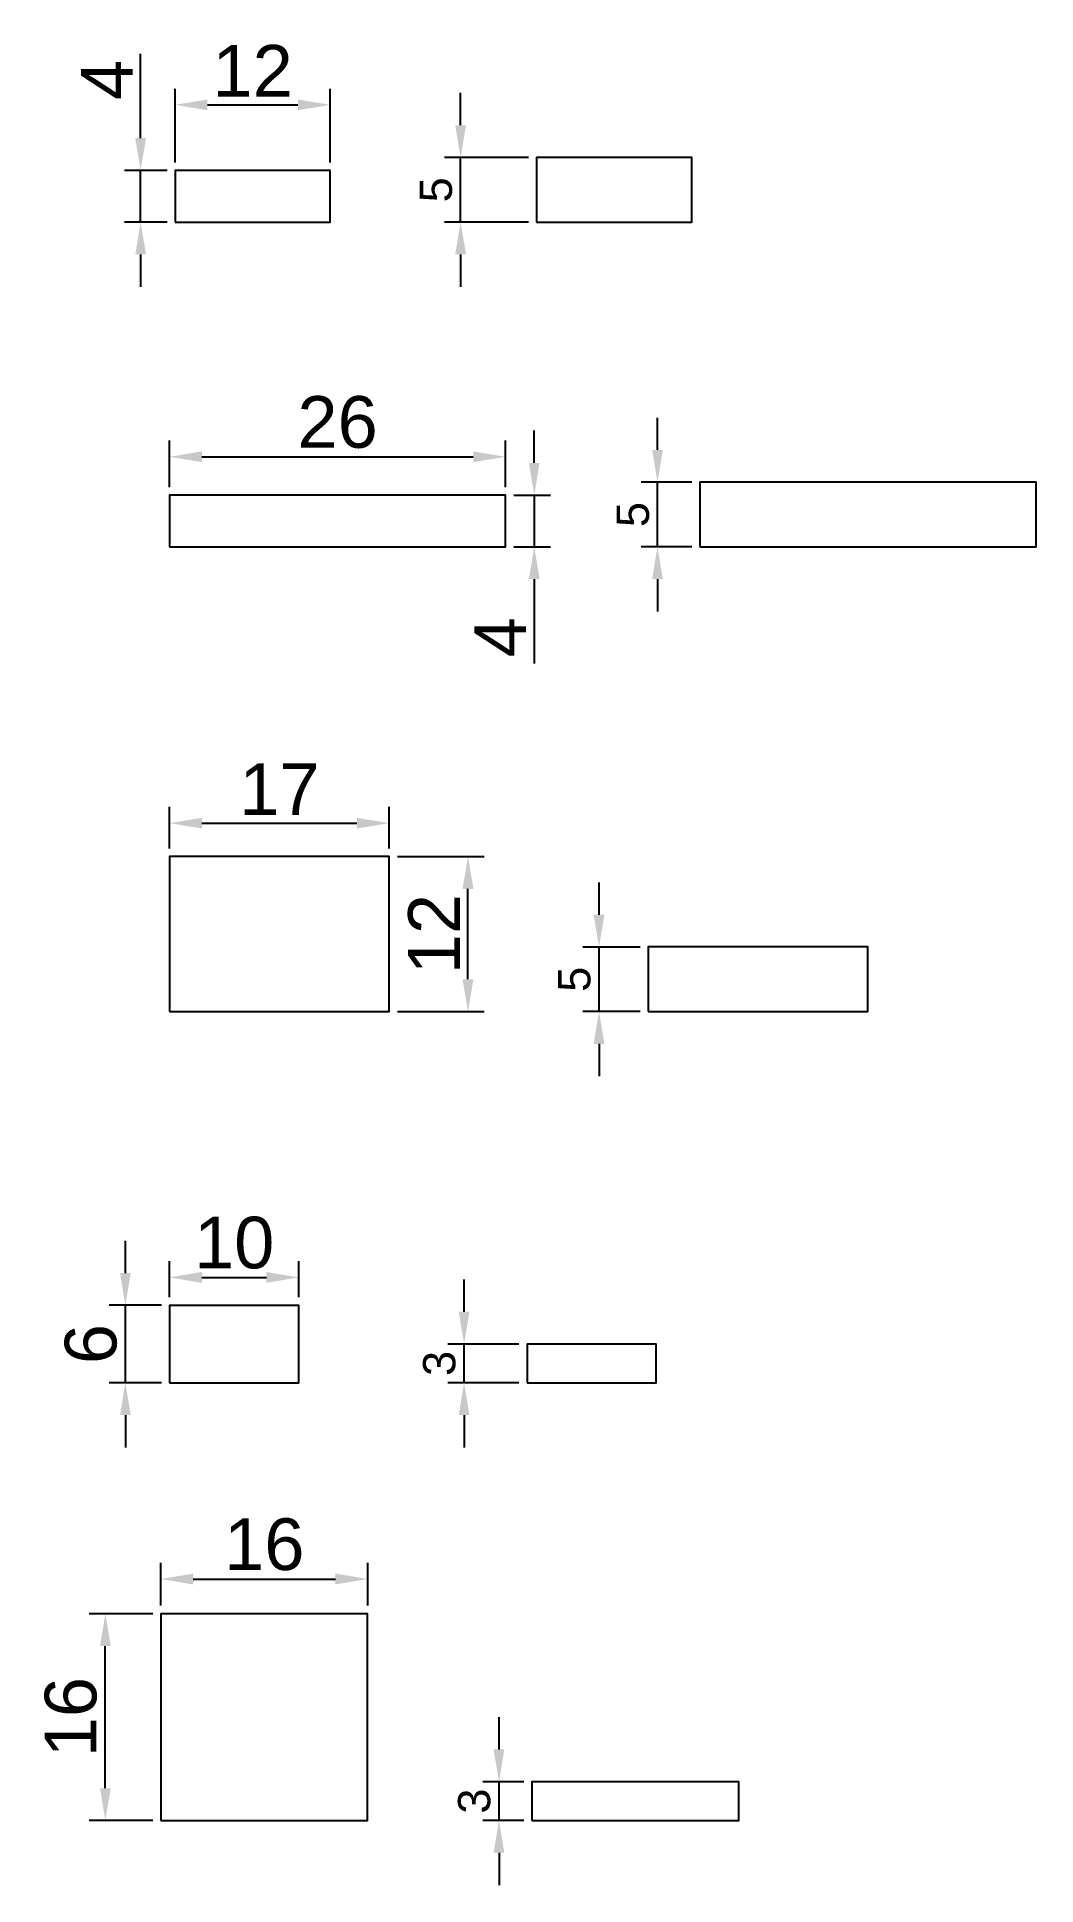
# Model space of a CAD drawing. Header units: millimetres. Extents: x 33 to 110, y 25 to 168.
import ezdxf

# ---------------------------------------------------------------- set-up
doc = ezdxf.new("R2010")
doc.units = ezdxf.units.MM
for name, color, linetype in [('Buton Tip 1', 10, 'Continuous'), ('Buton Tip 2', 82, 'Continuous'), ('Buton Tip 3', 50, 'Continuous'), ('Buton Tip 4', 200, 'Continuous'), ('Buton Tip 5', 140, 'Continuous'), ('Dimensiuni', 100, 'Continuous')]:
    doc.layers.add(name, color=color, linetype=linetype)
doc.styles.get("Standard").update_dxf_attribs({"font": 'arial.ttf'})
doc.dimstyles.new('ISO-25', dxfattribs={"dimtxt": 2.5, "dimasz": 2.5, "dimexe": 1.25, "dimexo": 0.625, "dimtad": 1, "dimtxsty": 'Standard', "dimcen": 2.5, "dimadec": 0, "dimazin": 0, "dimtfac": 1, "dimtmove": 0, "dimatfit": 3, "dimfxl": 1, "dimarcsym": 0})

# ---------------------------------------------------------------- blocks, each defined once
blk = doc.blocks.new('*D1')
at = {"layer": 'Defpoints', "color": 0, "transparency": 16777216}
for p in [(40.91, 157.57), (43.58, 157.57), (43.58, 153.57)]:
    blk.add_point(p, dxfattribs=at)
at = {"layer": 'Dimensiuni', "color": 0, "lineweight": -2, "transparency": 16777216}
for p, q in [((40.91, 160.07), (40.91, 166.59)), ((42.96, 157.57), (39.66, 157.57)), ((40.91, 153.57), (40.91, 157.57)), ((42.96, 153.57), (39.66, 153.57)), ((40.91, 151.07), (40.91, 148.57))]:
    blk.add_line(p, q, dxfattribs=at)
at = {"layer": 'Dimensiuni', "color": 0, "transparency": 16777216}
for points in [[(40.5, 160.07), (41.33, 160.07), (40.91, 157.57)], [(40.5, 151.07), (41.33, 151.07), (40.91, 153.57)]]:
    blk.add_solid(points, dxfattribs=at)
at = {"layer": 'Dimensiuni', "color": 0, "transparency": 16777216, "insert": (38.29, 164.58), "char_height": 4, "attachment_point": 5, "rotation": 90}
blk.add_mtext('4', dxfattribs=at)
blk = doc.blocks.new('*D2')
at = {"layer": 'Defpoints', "color": 0, "transparency": 16777216}
for p in [(55.58, 162.65), (43.58, 157.57), (55.58, 157.57)]:
    blk.add_point(p, dxfattribs=at)
at = {"layer": 'Dimensiuni', "color": 0, "lineweight": -2, "transparency": 16777216}
for p, q in [((43.58, 158.19), (43.58, 163.9)), ((55.58, 158.19), (55.58, 163.9)), ((46.08, 162.65), (53.08, 162.65))]:
    blk.add_line(p, q, dxfattribs=at)
at = {"layer": 'Dimensiuni', "color": 0, "transparency": 16777216}
for points in [[(46.08, 163.06), (46.08, 162.23), (43.58, 162.65)], [(53.08, 163.06), (53.08, 162.23), (55.58, 162.65)]]:
    blk.add_solid(points, dxfattribs=at)
at = {"layer": 'Dimensiuni', "color": 0, "transparency": 16777216, "insert": (49.58, 165.28), "char_height": 4, "attachment_point": 5}
blk.add_mtext('12', dxfattribs=at)
blk = doc.blocks.new('*D3')
at = {"layer": 'Defpoints', "color": 0, "transparency": 16777216}
for p in [(69.15, 132.43), (69.15, 128.43), (71.37, 128.43)]:
    blk.add_point(p, dxfattribs=at)
at = {"layer": 'Dimensiuni', "color": 0, "lineweight": -2, "transparency": 16777216}
for p, q in [((71.37, 134.93), (71.37, 137.43)), ((69.78, 132.43), (72.62, 132.43)), ((71.37, 132.43), (71.37, 128.43)), ((69.78, 128.43), (72.62, 128.43)), ((71.37, 125.93), (71.37, 119.41))]:
    blk.add_line(p, q, dxfattribs=at)
at = {"layer": 'Dimensiuni', "color": 0, "transparency": 16777216}
for points in [[(70.95, 134.93), (71.78, 134.93), (71.37, 132.43)], [(70.95, 125.93), (71.78, 125.93), (71.37, 128.43)]]:
    blk.add_solid(points, dxfattribs=at)
at = {"layer": 'Dimensiuni', "color": 0, "transparency": 16777216, "insert": (68.74, 121.42), "char_height": 4, "attachment_point": 5, "rotation": 90}
blk.add_mtext('4', dxfattribs=at)
blk = doc.blocks.new('*D4')
at = {"layer": 'Defpoints', "color": 0, "transparency": 16777216}
for p in [(69.15, 135.4), (43.15, 132.43), (69.15, 132.43)]:
    blk.add_point(p, dxfattribs=at)
at = {"layer": 'Dimensiuni', "color": 0, "lineweight": -2, "transparency": 16777216}
for p, q in [((43.15, 133.06), (43.15, 136.65)), ((69.15, 133.06), (69.15, 136.65)), ((45.65, 135.4), (66.65, 135.4))]:
    blk.add_line(p, q, dxfattribs=at)
at = {"layer": 'Dimensiuni', "color": 0, "transparency": 16777216}
for points in [[(45.65, 135.82), (45.65, 134.99), (43.15, 135.4)], [(66.65, 135.82), (66.65, 134.99), (69.15, 135.4)]]:
    blk.add_solid(points, dxfattribs=at)
at = {"layer": 'Dimensiuni', "color": 0, "transparency": 16777216, "insert": (56.15, 138.07), "char_height": 4, "attachment_point": 5}
blk.add_mtext('26', dxfattribs=at)
blk = doc.blocks.new('*D5')
at = {"layer": 'Defpoints', "color": 0, "transparency": 16777216}
for p in [(60.15, 107.04), (43.15, 104.45), (60.15, 104.45)]:
    blk.add_point(p, dxfattribs=at)
at = {"layer": 'Dimensiuni', "color": 0, "lineweight": -2, "transparency": 16777216}
for p, q in [((43.15, 105.08), (43.15, 108.29)), ((60.15, 105.08), (60.15, 108.29)), ((45.65, 107.04), (57.65, 107.04))]:
    blk.add_line(p, q, dxfattribs=at)
at = {"layer": 'Dimensiuni', "color": 0, "transparency": 16777216}
for points in [[(45.65, 107.45), (45.65, 106.62), (43.15, 107.04)], [(57.65, 107.45), (57.65, 106.62), (60.15, 107.04)]]:
    blk.add_solid(points, dxfattribs=at)
at = {"layer": 'Dimensiuni', "color": 0, "transparency": 16777216, "insert": (51.65, 109.67), "char_height": 4, "attachment_point": 5}
blk.add_mtext('17', dxfattribs=at)
blk = doc.blocks.new('*D6')
at = {"layer": 'Defpoints', "color": 0, "transparency": 16777216}
for p in [(60.15, 104.45), (66.24, 104.45), (60.15, 92.45)]:
    blk.add_point(p, dxfattribs=at)
at = {"layer": 'Dimensiuni', "color": 0, "lineweight": -2, "transparency": 16777216}
for p, q in [((60.78, 104.45), (67.49, 104.45)), ((66.24, 94.95), (66.24, 101.95)), ((60.78, 92.45), (67.49, 92.45))]:
    blk.add_line(p, q, dxfattribs=at)
at = {"layer": 'Dimensiuni', "color": 0, "transparency": 16777216}
for points in [[(65.82, 101.95), (66.66, 101.95), (66.24, 104.45)], [(65.82, 94.95), (66.66, 94.95), (66.24, 92.45)]]:
    blk.add_solid(points, dxfattribs=at)
at = {"layer": 'Dimensiuni', "color": 0, "transparency": 16777216, "insert": (63.61, 98.45), "char_height": 4, "attachment_point": 5, "rotation": 90}
blk.add_mtext('12', dxfattribs=at)
blk = doc.blocks.new('*D7')
at = {"layer": 'Defpoints', "color": 0, "transparency": 16777216}
for p in [(58.48, 48.52), (42.48, 45.83), (58.48, 45.83)]:
    blk.add_point(p, dxfattribs=at)
at = {"layer": 'Dimensiuni', "color": 0, "lineweight": -2, "transparency": 16777216}
for p, q in [((42.48, 46.46), (42.48, 49.77)), ((58.48, 46.46), (58.48, 49.77)), ((44.98, 48.52), (55.98, 48.52))]:
    blk.add_line(p, q, dxfattribs=at)
at = {"layer": 'Dimensiuni', "color": 0, "transparency": 16777216}
for points in [[(44.98, 48.94), (44.98, 48.1), (42.48, 48.52)], [(55.98, 48.94), (55.98, 48.1), (58.48, 48.52)]]:
    blk.add_solid(points, dxfattribs=at)
at = {"layer": 'Dimensiuni', "color": 0, "transparency": 16777216, "insert": (50.48, 51.19), "char_height": 4, "attachment_point": 5}
blk.add_mtext('16', dxfattribs=at)
blk = doc.blocks.new('*D8')
at = {"layer": 'Defpoints', "color": 0, "transparency": 16777216}
for p in [(38.18, 45.83), (42.48, 45.83), (42.48, 29.83)]:
    blk.add_point(p, dxfattribs=at)
at = {"layer": 'Dimensiuni', "color": 0, "lineweight": -2, "transparency": 16777216}
for p, q in [((41.85, 45.83), (36.93, 45.83)), ((38.18, 32.33), (38.18, 43.33)), ((41.85, 29.83), (36.93, 29.83))]:
    blk.add_line(p, q, dxfattribs=at)
at = {"layer": 'Dimensiuni', "color": 0, "transparency": 16777216}
for points in [[(37.77, 43.33), (38.6, 43.33), (38.18, 45.83)], [(37.77, 32.33), (38.6, 32.33), (38.18, 29.83)]]:
    blk.add_solid(points, dxfattribs=at)
at = {"layer": 'Dimensiuni', "color": 0, "transparency": 16777216, "insert": (35.52, 37.83), "char_height": 4, "attachment_point": 5, "rotation": 90}
blk.add_mtext('16', dxfattribs=at)
blk = doc.blocks.new('*D9')
at = {"layer": 'Defpoints', "color": 0, "transparency": 16777216}
for p in [(39.73, 69.71), (43.15, 69.71), (43.15, 63.71)]:
    blk.add_point(p, dxfattribs=at)
at = {"layer": 'Dimensiuni', "color": 0, "lineweight": -2, "transparency": 16777216}
for p, q in [((39.73, 72.21), (39.73, 74.71)), ((42.53, 69.71), (38.48, 69.71)), ((39.73, 63.71), (39.73, 69.71)), ((42.53, 63.71), (38.48, 63.71)), ((39.73, 61.21), (39.73, 58.71))]:
    blk.add_line(p, q, dxfattribs=at)
at = {"layer": 'Dimensiuni', "color": 0, "transparency": 16777216}
for points in [[(39.32, 72.21), (40.15, 72.21), (39.73, 69.71)], [(39.32, 61.21), (40.15, 61.21), (39.73, 63.71)]]:
    blk.add_solid(points, dxfattribs=at)
at = {"layer": 'Dimensiuni', "color": 0, "transparency": 16777216, "insert": (37.07, 66.71), "char_height": 4, "attachment_point": 5, "rotation": 90}
blk.add_mtext('6', dxfattribs=at)
blk = doc.blocks.new('*D10')
at = {"layer": 'Defpoints', "color": 0, "transparency": 16777216}
for p in [(53.15, 71.87), (43.15, 69.71), (53.15, 69.71)]:
    blk.add_point(p, dxfattribs=at)
at = {"layer": 'Dimensiuni', "color": 0, "lineweight": -2, "transparency": 16777216}
for p, q in [((43.15, 70.33), (43.15, 73.12)), ((53.15, 70.33), (53.15, 73.12)), ((45.65, 71.87), (50.65, 71.87))]:
    blk.add_line(p, q, dxfattribs=at)
at = {"layer": 'Dimensiuni', "color": 0, "transparency": 16777216}
for points in [[(45.65, 72.29), (45.65, 71.45), (43.15, 71.87)], [(50.65, 72.29), (50.65, 71.45), (53.15, 71.87)]]:
    blk.add_solid(points, dxfattribs=at)
at = {"layer": 'Dimensiuni', "color": 0, "transparency": 16777216, "insert": (48.15, 74.54), "char_height": 4, "attachment_point": 5}
blk.add_mtext('10', dxfattribs=at)
blk = doc.blocks.new('*D32')
at = {"layer": 'Defpoints', "color": 0, "transparency": 16777216}
for p in [(68.64, 32.83), (71.19, 32.83), (71.19, 29.83)]:
    blk.add_point(p, dxfattribs=at)
at = {"layer": 'Dimensiuni', "color": 0, "lineweight": -2, "transparency": 16777216}
for p, q in [((68.64, 35.33), (68.64, 37.83)), ((70.56, 32.83), (67.39, 32.83)), ((68.64, 29.83), (68.64, 32.83)), ((70.56, 29.83), (67.39, 29.83)), ((68.64, 27.33), (68.64, 24.83))]:
    blk.add_line(p, q, dxfattribs=at)
at = {"layer": 'Dimensiuni', "color": 0, "transparency": 16777216}
for points in [[(68.22, 35.33), (69.05, 35.33), (68.64, 32.83)], [(68.22, 27.33), (69.05, 27.33), (68.64, 29.83)]]:
    blk.add_solid(points, dxfattribs=at)
at = {"layer": 'Dimensiuni', "color": 0, "transparency": 16777216, "insert": (66.73, 31.33), "char_height": 2.5, "attachment_point": 5, "rotation": 90}
blk.add_mtext('3', dxfattribs=at)
blk = doc.blocks.new('*D33')
at = {"layer": 'Defpoints', "color": 0, "transparency": 16777216}
for p in [(65.94, 66.71), (70.81, 66.71), (70.81, 63.71)]:
    blk.add_point(p, dxfattribs=at)
at = {"layer": 'Dimensiuni', "color": 0, "lineweight": -2, "transparency": 16777216}
for p, q in [((65.94, 69.21), (65.94, 71.71)), ((70.18, 66.71), (64.69, 66.71)), ((65.94, 63.71), (65.94, 66.71)), ((70.18, 63.71), (64.69, 63.71)), ((65.94, 61.21), (65.94, 58.71))]:
    blk.add_line(p, q, dxfattribs=at)
at = {"layer": 'Dimensiuni', "color": 0, "transparency": 16777216}
for points in [[(65.52, 69.21), (66.35, 69.21), (65.94, 66.71)], [(65.52, 61.21), (66.35, 61.21), (65.94, 63.71)]]:
    blk.add_solid(points, dxfattribs=at)
at = {"layer": 'Dimensiuni', "color": 0, "transparency": 16777216, "insert": (64.03, 65.21), "char_height": 2.5, "attachment_point": 5, "rotation": 90}
blk.add_mtext('3', dxfattribs=at)
blk = doc.blocks.new('*D34')
at = {"layer": 'Defpoints', "color": 0, "transparency": 16777216}
for p in [(76.38, 97.45), (80.18, 97.45), (80.18, 92.45)]:
    blk.add_point(p, dxfattribs=at)
at = {"layer": 'Dimensiuni', "color": 0, "lineweight": -2, "transparency": 16777216}
for p, q in [((76.38, 99.95), (76.38, 102.45)), ((79.56, 97.45), (75.13, 97.45)), ((76.38, 92.45), (76.38, 97.45)), ((79.56, 92.45), (75.13, 92.45)), ((76.38, 89.95), (76.38, 87.45))]:
    blk.add_line(p, q, dxfattribs=at)
at = {"layer": 'Dimensiuni', "color": 0, "transparency": 16777216}
for points in [[(75.96, 99.95), (76.8, 99.95), (76.38, 97.45)], [(75.96, 89.95), (76.8, 89.95), (76.38, 92.45)]]:
    blk.add_solid(points, dxfattribs=at)
at = {"layer": 'Dimensiuni', "color": 0, "transparency": 16777216, "insert": (74.48, 94.95), "char_height": 2.5, "attachment_point": 5, "rotation": 90}
blk.add_mtext('5', dxfattribs=at)
blk = doc.blocks.new('*D35')
at = {"layer": 'Defpoints', "color": 0, "transparency": 16777216}
for p in [(80.9, 133.43), (84.19, 133.43), (84.19, 128.43)]:
    blk.add_point(p, dxfattribs=at)
at = {"layer": 'Dimensiuni', "color": 0, "lineweight": -2, "transparency": 16777216}
for p, q in [((80.9, 135.93), (80.9, 138.43)), ((83.56, 133.43), (79.65, 133.43)), ((80.9, 128.43), (80.9, 133.43)), ((83.56, 128.43), (79.65, 128.43)), ((80.9, 125.93), (80.9, 123.43))]:
    blk.add_line(p, q, dxfattribs=at)
at = {"layer": 'Dimensiuni', "color": 0, "transparency": 16777216}
for points in [[(80.49, 135.93), (81.32, 135.93), (80.9, 133.43)], [(80.49, 125.93), (81.32, 125.93), (80.9, 128.43)]]:
    blk.add_solid(points, dxfattribs=at)
at = {"layer": 'Dimensiuni', "color": 0, "transparency": 16777216, "insert": (79.01, 130.93), "char_height": 2.5, "attachment_point": 5, "rotation": 90}
blk.add_mtext('5', dxfattribs=at)
blk = doc.blocks.new('*D36')
at = {"layer": 'Defpoints', "color": 0, "transparency": 16777216}
for p in [(65.67, 158.57), (71.55, 158.57), (71.55, 153.57)]:
    blk.add_point(p, dxfattribs=at)
at = {"layer": 'Dimensiuni', "color": 0, "lineweight": -2, "transparency": 16777216}
for p, q in [((65.67, 161.07), (65.67, 163.57)), ((70.93, 158.57), (64.42, 158.57)), ((65.67, 153.57), (65.67, 158.57)), ((70.93, 153.57), (64.42, 153.57)), ((65.67, 151.07), (65.67, 148.57))]:
    blk.add_line(p, q, dxfattribs=at)
at = {"layer": 'Dimensiuni', "color": 0, "transparency": 16777216}
for points in [[(65.25, 161.07), (66.09, 161.07), (65.67, 158.57)], [(65.25, 151.07), (66.09, 151.07), (65.67, 153.57)]]:
    blk.add_solid(points, dxfattribs=at)
at = {"layer": 'Dimensiuni', "color": 0, "transparency": 16777216, "insert": (63.77, 156.07), "char_height": 2.5, "attachment_point": 5, "rotation": 90}
blk.add_mtext('5', dxfattribs=at)

msp = doc.modelspace()

# ---------------------------------------------------------------- linework, layer by layer
at = {"layer": 'Buton Tip 1'}
for points in [[(42.477, 29.831), (58.477, 29.831), (58.477, 45.831), (42.477, 45.831)], [(71.187, 29.831), (87.187, 29.831), (87.187, 32.831), (71.187, 32.831)]]:
    msp.add_lwpolyline(points, close=True, dxfattribs=at)
at = {"layer": 'Buton Tip 2'}
for points in [[(43.153, 63.709), (53.153, 63.709), (53.153, 69.709), (43.153, 69.709)], [(70.809, 63.709), (80.809, 63.709), (80.809, 66.709), (70.809, 66.709)]]:
    msp.add_lwpolyline(points, close=True, dxfattribs=at)
at = {"layer": 'Buton Tip 3'}
for points in [[(43.153, 92.451), (60.153, 92.451), (60.153, 104.451), (43.153, 104.451)], [(80.184, 92.451), (97.184, 92.451), (97.184, 97.451), (80.184, 97.451)]]:
    msp.add_lwpolyline(points, close=True, dxfattribs=at)
at = {"layer": 'Buton Tip 4'}
for points in [[(84.19, 128.432), (110.19, 128.432), (110.19, 133.432), (84.19, 133.432)], [(43.153, 128.432), (69.153, 128.432), (69.153, 132.432), (43.153, 132.432)]]:
    msp.add_lwpolyline(points, close=True, dxfattribs=at)
at = {"layer": 'Buton Tip 5'}
for points in [[(43.584, 153.569), (55.584, 153.569), (55.584, 157.569), (43.584, 157.569)], [(71.551, 153.569), (83.551, 153.569), (83.551, 158.569), (71.551, 158.569)]]:
    msp.add_lwpolyline(points, close=True, dxfattribs=at)

# ---------------------------------------------------------------- dimensions: what is measured, and where the dimension line sits
at = {"layer": 'Dimensiuni'}
for base, p1, p2, picture, middle in [((55.584, 162.645), (43.584, 157.569), (55.584, 157.569), '*D2', (49.584, 165.278)), ((69.153, 135.403), (43.153, 132.432), (69.153, 132.432), '*D4', (56.153, 138.07)), ((60.153, 107.037), (43.153, 104.451), (60.153, 104.451), '*D5', (51.653, 109.67)), ((53.153, 71.87), (43.153, 69.709), (53.153, 69.709), '*D10', (48.153, 74.537)), ((58.477, 48.522), (42.477, 45.831), (58.477, 45.831), '*D7', (50.477, 51.189))]:
    dim = msp.add_linear_dim(base=base, p1=p1, p2=p2, dimstyle='ISO-25', override={"dimtxt": 4}, dxfattribs=at)
    dim.commit()
    dim.dimension.update_dxf_attribs({"geometry": picture, "text_midpoint": middle})
for base, p1, p2, picture, middle in [((40.913, 157.569), (43.584, 153.569), (43.584, 157.569), '*D1', (38.288, 164.578)), ((71.368, 128.432), (69.153, 132.432), (69.153, 128.432), '*D3', (68.743, 121.423)), ((66.242, 104.451), (60.153, 92.451), (60.153, 104.451), '*D6', (63.608, 98.451)), ((39.734, 69.709), (43.153, 63.709), (43.153, 69.709), '*D9', (37.067, 66.709)), ((38.185, 45.831), (42.477, 29.831), (42.477, 45.831), '*D8', (35.517, 37.831))]:
    dim = msp.add_linear_dim(base=base, p1=p1, p2=p2, angle=90, dimstyle='ISO-25', override={"dimtxt": 4}, dxfattribs=at)
    dim.commit()
    dim.dimension.update_dxf_attribs({"geometry": picture, "text_midpoint": middle})
for base, p1, p2, picture, middle in [((65.67, 158.569), (71.551, 153.569), (71.551, 158.569), '*D36', (63.774, 156.069)), ((80.903, 133.432), (84.19, 128.432), (84.19, 133.432), '*D35', (79.007, 130.932)), ((76.379, 97.451), (80.184, 92.451), (80.184, 97.451), '*D34', (74.482, 94.951)), ((65.936, 66.709), (70.809, 63.709), (70.809, 66.709), '*D33', (64.034, 65.209)), ((68.637, 32.831), (71.187, 29.831), (71.187, 32.831), '*D32', (66.735, 31.331))]:
    dim = msp.add_linear_dim(base=base, p1=p1, p2=p2, angle=90, dimstyle='ISO-25', dxfattribs=at)
    dim.commit()
    dim.dimension.update_dxf_attribs({"geometry": picture, "text_midpoint": middle})

doc.saveas('drawing.dxf')
